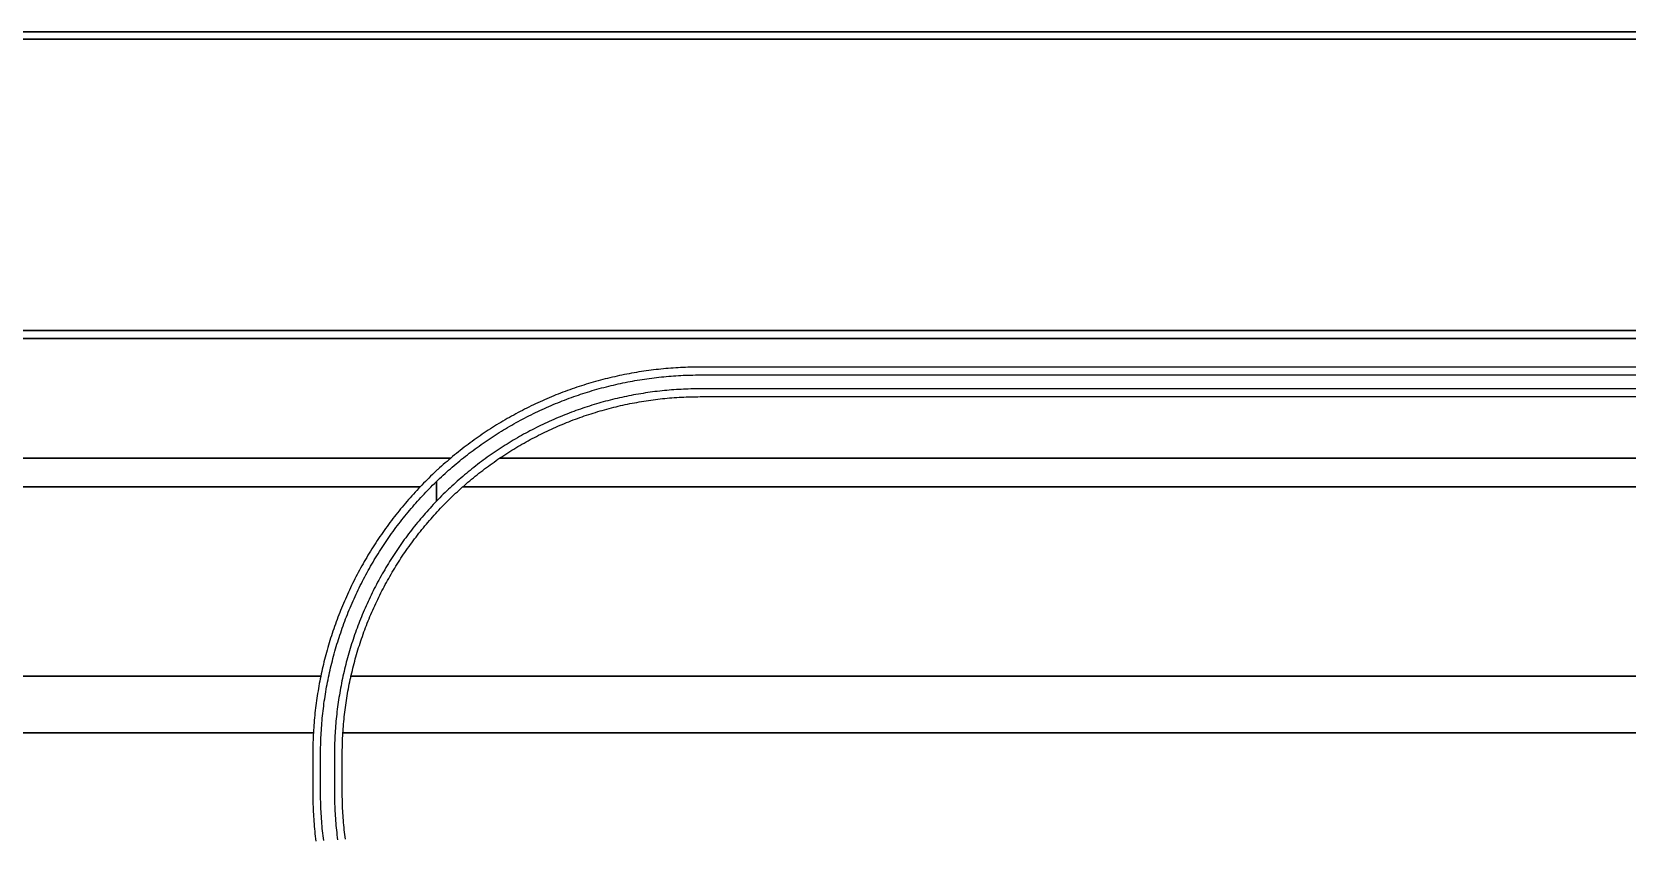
# Model space of a CAD drawing. Extents: x -3500 to 3500, y -3500 to 3500.
# Drawn here: x -1803.7 to -1396.2, y -1456.3 to -1250.1 of the extents above; entities that cross this region are included whole.
import ezdxf

# ---------------------------------------------------------------- set-up
doc = ezdxf.new("R2010")
doc.units = 0
for name, color, linetype in [('L5D0', 3, 'CONTINUOUS'), ('L5D100', 7, 'CONTINUOUS'), ('L5D11', 2, 'CONTINUOUS')]:
    doc.layers.add(name, color=color, linetype=linetype)

# ---------------------------------------------------------------- blocks, each defined once
blk = doc.blocks.new('ground_main_5')
at = {"layer": 'L5D0'}
for points in [[(-527.4825, -1250.094), (-2337.455, -1250.094)], [(-2337.455, -1250.094), (-527.4825, -1250.094)], [(-580.714, -1327.437), (-581.264, -1327.686), (-581.815, -1327.932), (-582.368, -1328.174), (-582.923, -1328.412), (-583.027, -1328.456), (-2341.3965, -1328.456)], [(-2341.3965, -1328.456), (-583.027, -1328.456)], [(-618.759, -1335.725), (-1632.9225, -1335.725), (-1633.552, -1335.727), (-1634.1815, -1335.733), (-1634.8115, -1335.743), (-1635.441, -1335.757), (-1636.07, -1335.775), (-1636.6995, -1335.797), (-1637.3285, -1335.823), (-1637.9575, -1335.853), (-1638.5865, -1335.887), (-1639.215, -1335.925), (-1639.843, -1335.967), (-1640.471, -1336.013), (-1641.099, -1336.063), (-1641.726, -1336.117), (-1642.353, -1336.175), (-1642.98, -1336.237), (-1643.606, -1336.303), (-1644.232, -1336.373), (-1644.857, -1336.447), (-1645.482, -1336.525), (-1646.1065, -1336.6065), (-1646.73, -1336.6925), (-1647.3535, -1336.7825), (-1647.976, -1336.876), (-1648.598, -1336.9735), (-1649.2195, -1337.0755), (-1649.84, -1337.181), (-1650.46, -1337.2905), (-1651.0795, -1337.404), (-1651.698, -1337.5215), (-1652.316, -1337.643), (-1652.933, -1337.768), (-1653.5495, -1337.8975), (-1654.165, -1338.0305), (-1654.7795, -1338.1675), (-1655.393, -1338.3085), (-1656.006, -1338.4535), (-1656.618, -1338.602), (-1657.2285, -1338.755), (-1657.8385, -1338.9115), (-1658.4475, -1339.0715), (-1659.0555, -1339.236), (-1659.662, -1339.404), (-1660.268, -1339.576), (-1660.8725, -1339.752), (-1661.476, -1339.9315), (-1662.0785, -1340.115), (-1662.6795, -1340.3025), (-1663.2795, -1340.4935), (-1663.878, -1340.6885), (-1664.4755, -1340.887), (-1665.072, -1341.09), (-1665.667, -1341.296), (-1666.2605, -1341.5065), (-1666.8525, -1341.72), (-1667.4435, -1341.938), (-1668.033, -1342.159), (-1668.621, -1342.3845), (-1669.2075, -1342.6135), (-1669.7925, -1342.846), (-1670.3765, -1343.082), (-1670.9585, -1343.3225), (-1671.539, -1343.566), (-1672.118, -1343.8135), (-1672.6955, -1344.0645), (-1673.2715, -1344.3195), (-1673.8455, -1344.5775), (-1674.418, -1344.84), (-1674.989, -1345.1055), (-1675.558, -1345.375), (-1676.1255, -1345.648), (-1676.691, -1345.9245), (-1677.255, -1346.2045), (-1677.8175, -1346.488), (-1678.3775, -1346.7755), (-1678.936, -1347.0665), (-1679.4925, -1347.3605), (-1680.0475, -1347.6585), (-1680.6, -1347.96), (-1681.151, -1348.265), (-1681.7, -1348.5735), (-1682.247, -1348.8855), (-1682.792, -1349.201), (-1683.335, -1349.52), (-1683.876, -1349.842), (-1684.415, -1350.168), (-1684.9515, -1350.497), (-1685.486, -1350.8295), (-1686.019, -1351.1655), (-1686.549, -1351.505), (-1687.0775, -1351.8475), (-1687.6035, -1352.1935), (-1688.1275, -1352.543), (-1688.649, -1352.896), (-1689.168, -1353.252), (-1689.6855, -1353.6115), (-1690.2, -1353.974), (-1690.7125, -1354.34), (-1691.2225, -1354.709), (-1691.7305, -1355.0815), (-1692.236, -1355.457), (-1692.739, -1355.8355), (-1693.2395, -1356.2175), (-1693.7375, -1356.603), (-1694.233, -1356.991), (-1694.7265, -1357.3825), (-1695.217, -1357.7775), (-1695.705, -1358.175), (-1696.191, -1358.576), (-1696.674, -1358.9795), (-1697.1545, -1359.3865), (-1697.6325, -1359.7965), (-1698.1075, -1360.2095), (-1698.58, -1360.6255), (-1699.05, -1361.045), (-1699.5175, -1361.467), (-1699.982, -1361.892), (-1700.1065, -1362.007), (-1700.444, -1362.3195), (-1700.903, -1362.7505), (-1701.3595, -1363.1845), (-1701.8135, -1363.621), (-1702.264, -1364.0605), (-1702.712, -1364.503), (-1703.1575, -1364.948), (-1703.6, -1365.3965), (-1704.0395, -1365.847), (-1704.476, -1366.301), (-1704.478, -1366.303), (-2343.3, -1366.303)], [(234.654, -1366.303), (-1693.6025, -1366.303), (-1693.1905, -1365.9395), (-1692.735, -1365.543), (-1692.277, -1365.15), (-1691.8165, -1364.7595), (-1691.3535, -1364.3725), (-1690.8875, -1363.9885), (-1690.4195, -1363.6075), (-1689.9485, -1363.2295), (-1689.4755, -1362.8545), (-1689, -1362.483), (-1688.5215, -1362.1145), (-1688.041, -1361.749), (-1687.5585, -1361.387), (-1687.073, -1361.028), (-1686.5855, -1360.672), (-1686.0955, -1360.3195), (-1685.603, -1359.97), (-1685.1085, -1359.624), (-1684.6115, -1359.2815), (-1684.1125, -1358.942), (-1683.611, -1358.6055), (-1683.1075, -1358.2725), (-1682.6015, -1357.943), (-1682.094, -1357.617), (-1681.5835, -1357.294), (-1681.0715, -1356.9745), (-1680.557, -1356.6585), (-1680.041, -1356.346), (-1679.5225, -1356.0365), (-1679.002, -1355.7305), (-1678.4795, -1355.4285), (-1677.955, -1355.1295), (-1677.4285, -1354.834), (-1676.9005, -1354.542), (-1676.37, -1354.2535), (-1675.838, -1353.9685), (-1675.304, -1353.687), (-1674.768, -1353.409), (-1674.2305, -1353.1345), (-1673.691, -1352.8635), (-1673.1495, -1352.5965), (-1672.6065, -1352.3325), (-1672.062, -1352.0725), (-1671.5155, -1351.816), (-1670.9675, -1351.563), (-1670.4175, -1351.314), (-1669.8665, -1351.068), (-1669.313, -1350.826), (-1668.7585, -1350.588), (-1668.2025, -1350.353), (-1667.645, -1350.122), (-1667.0855, -1349.895), (-1666.525, -1349.671), (-1665.9625, -1349.4515), (-1665.399, -1349.235), (-1664.834, -1349.0225), (-1664.2675, -1348.814), (-1663.7, -1348.609), (-1663.1305, -1348.4075), (-1662.5605, -1348.21), (-1661.9885, -1348.0165), (-1661.4155, -1347.8265), (-1660.8415, -1347.6405), (-1660.266, -1347.458), (-1659.6895, -1347.2795), (-1659.1115, -1347.1045), (-1658.5325, -1346.9335), (-1657.9525, -1346.7665), (-1657.3715, -1346.6035), (-1656.789, -1346.444), (-1656.206, -1346.288), (-1655.6215, -1346.1365), (-1655.0365, -1345.9885), (-1654.45, -1345.8445), (-1653.863, -1345.7045), (-1653.275, -1345.568), (-1652.686, -1345.436), (-1652.096, -1345.3075), (-1651.5055, -1345.1825), (-1650.914, -1345.062), (-1650.3215, -1344.945), (-1649.7285, -1344.8325), (-1649.135, -1344.7235), (-1648.5405, -1344.6185), (-1647.9455, -1344.517), (-1647.3495, -1344.42), (-1646.753, -1344.327), (-1646.156, -1344.2375), (-1645.5585, -1344.152), (-1644.9605, -1344.0705), (-1644.362, -1343.993), (-1643.7625, -1343.9195), (-1643.163, -1343.85), (-1642.563, -1343.7845), (-1641.9625, -1343.723), (-1641.3615, -1343.665), (-1640.7605, -1343.6115), (-1640.1585, -1343.5615), (-1639.557, -1343.516), (-1638.9545, -1343.474), (-1638.352, -1343.4365), (-1637.7495, -1343.4025), (-1637.1465, -1343.3725), (-1636.5435, -1343.3465), (-1635.94, -1343.325), (-1635.3365, -1343.307), (-1634.733, -1343.293), (-1634.1295, -1343.283), (-1633.526, -1343.277), (-1632.9225, -1343.275), (-618.759, -1343.275)], [(-2343.3, -1366.303), (-1704.478, -1366.303), (-1704.91, -1366.7575), (-1705.341, -1367.2165), (-1705.7685, -1367.6785), (-1706.1935, -1368.143), (-1706.6155, -1368.6105), (-1707.035, -1369.0805), (-1707.451, -1369.553), (-1707.864, -1370.028), (-1708.274, -1370.506), (-1708.681, -1370.9865), (-1709.0845, -1371.4695), (-1709.4855, -1371.9555), (-1709.883, -1372.4435), (-1710.278, -1372.934), (-1710.6695, -1373.4275), (-1711.0575, -1373.923), (-1711.443, -1374.421), (-1711.825, -1374.9215), (-1712.2035, -1375.4245), (-1712.579, -1375.93), (-1712.9515, -1376.438), (-1713.3205, -1376.948), (-1713.6865, -1377.4605), (-1714.049, -1377.975), (-1714.4085, -1378.492), (-1714.7645, -1379.0115), (-1715.1175, -1379.533), (-1715.467, -1380.057), (-1715.813, -1380.583), (-1716.1555, -1381.1115), (-1716.495, -1381.6415), (-1716.831, -1382.1745), (-1717.1635, -1382.709), (-1717.4925, -1383.2455), (-1717.8185, -1383.7845), (-1718.1405, -1384.3255), (-1718.4595, -1384.8685), (-1718.775, -1385.4135), (-1719.087, -1385.9605), (-1719.3955, -1386.5095), (-1719.7005, -1387.06), (-1720.002, -1387.613), (-1720.2995, -1388.168), (-1720.594, -1388.7245), (-1720.885, -1389.283), (-1721.1725, -1389.843), (-1721.456, -1390.4055), (-1721.736, -1390.9695), (-1722.0125, -1391.535), (-1722.2855, -1392.1025), (-1722.555, -1392.6715), (-1722.8205, -1393.2425), (-1723.0825, -1393.815), (-1723.341, -1394.389), (-1723.596, -1394.965), (-1723.847, -1395.5425), (-1724.0945, -1396.1215), (-1724.338, -1396.702), (-1724.578, -1397.284), (-1724.8145, -1397.868), (-1725.047, -1398.453), (-1725.276, -1399.0395), (-1725.501, -1399.6275), (-1725.7225, -1400.217), (-1725.9405, -1400.808), (-1726.154, -1401.4), (-1726.3645, -1401.9935), (-1726.5705, -1402.5885), (-1726.773, -1403.185), (-1726.972, -1403.7825), (-1727.167, -1404.381), (-1727.358, -1404.981), (-1727.5455, -1405.582), (-1727.729, -1406.1845), (-1727.9085, -1406.788), (-1728.0845, -1407.3925), (-1728.2565, -1407.9985), (-1728.4245, -1408.605), (-1728.589, -1409.213), (-1728.749, -1409.822), (-1728.9055, -1410.432), (-1729.0585, -1411.0425), (-1729.207, -1411.6545), (-1729.352, -1412.2675), (-1729.493, -1412.881), (-1729.63, -1413.4955), (-1729.763, -1414.111), (-1729.8925, -1414.7275), (-1730.0175, -1415.3445), (-1730.139, -1415.9625), (-1730.2565, -1416.581), (-1730.37, -1417.2005), (-1730.4795, -1417.8205), (-1730.585, -1418.441), (-1730.6865, -1419.0625), (-1730.7845, -1419.6845), (-1730.878, -1420.307), (-1730.968, -1420.9305), (-1731.054, -1421.554), (-1731.1355, -1422.1785), (-1731.2135, -1422.8035), (-1731.2875, -1423.4285), (-1731.3575, -1424.0545), (-1731.4235, -1424.6805), (-1731.4855, -1425.3075), (-1731.5435, -1425.9345), (-1731.5975, -1426.5615), (-1731.6475, -1427.1895), (-1731.6935, -1427.8175), (-1731.7355, -1428.4455), (-1731.7735, -1429.074), (-1731.7785, -1429.1695), (-2344.006, -1429.1695)], [(271.312, -1429.1695), (-1724.2155, -1429.1695), (-1724.1865, -1428.706), (-1724.1445, -1428.1035), (-1724.099, -1427.502), (-1724.049, -1426.9), (-1723.9955, -1426.299), (-1723.9375, -1425.698), (-1723.876, -1425.0975), (-1723.8105, -1424.4975), (-1723.741, -1423.898), (-1723.6675, -1423.2985), (-1723.59, -1422.7), (-1723.5085, -1422.102), (-1723.423, -1421.5045), (-1723.3335, -1420.9075), (-1723.2405, -1420.311), (-1723.1435, -1419.715), (-1723.042, -1419.12), (-1722.937, -1418.5255), (-1722.828, -1417.932), (-1722.7155, -1417.339), (-1722.5985, -1416.7465), (-1722.478, -1416.155), (-1722.353, -1415.5645), (-1722.2245, -1414.9745), (-1722.0925, -1414.3855), (-1721.956, -1413.7975), (-1721.816, -1413.2105), (-1721.672, -1412.624), (-1721.524, -1412.039), (-1721.3725, -1411.4545), (-1721.2165, -1410.8715), (-1721.057, -1410.289), (-1720.894, -1409.708), (-1720.727, -1409.128), (-1720.556, -1408.549), (-1720.381, -1407.971), (-1720.2025, -1407.3945), (-1720.02, -1406.819), (-1719.834, -1406.245), (-1719.644, -1405.672), (-1719.4505, -1405.1), (-1719.253, -1404.53), (-1719.0515, -1403.9605), (-1718.8465, -1403.393), (-1718.638, -1402.8265), (-1718.4255, -1402.2615), (-1718.209, -1401.698), (-1717.9895, -1401.1355), (-1717.7655, -1400.575), (-1717.5385, -1400.0155), (-1717.3075, -1399.458), (-1717.0725, -1398.902), (-1716.8345, -1398.3475), (-1716.5925, -1397.794), (-1716.3465, -1397.243), (-1716.0975, -1396.693), (-1715.8445, -1396.145), (-1715.588, -1395.5985), (-1715.328, -1395.0535), (-1715.064, -1394.5105), (-1714.797, -1393.9695), (-1714.526, -1393.43), (-1714.2515, -1392.8925), (-1713.9735, -1392.3565), (-1713.692, -1391.8225), (-1713.407, -1391.2905), (-1713.1185, -1390.76), (-1712.8265, -1390.2315), (-1712.531, -1389.7055), (-1712.232, -1389.181), (-1711.93, -1388.6585), (-1711.624, -1388.138), (-1711.3145, -1387.6195), (-1711.002, -1387.1035), (-1710.686, -1386.589), (-1710.3665, -1386.077), (-1710.0435, -1385.5665), (-1709.7175, -1385.059), (-1709.388, -1384.553), (-1709.055, -1384.0495), (-1708.7185, -1383.548), (-1708.379, -1383.049), (-1708.0365, -1382.552), (-1707.6905, -1382.0575), (-1707.341, -1381.565), (-1706.9885, -1381.075), (-1706.6325, -1380.5875), (-1706.2735, -1380.102), (-1705.9115, -1379.6195), (-1705.546, -1379.1385), (-1705.1775, -1378.6605), (-1704.806, -1378.185), (-1704.431, -1377.712), (-1704.053, -1377.241), (-1703.672, -1376.773), (-1703.288, -1376.307), (-1702.901, -1375.844), (-1702.5105, -1375.3835), (-1702.1175, -1374.9255), (-1701.721, -1374.47), (-1701.322, -1374.0175), (-1700.9195, -1373.5675), (-1700.5145, -1373.12), (-1700.1065, -1372.675), (-1699.695, -1372.233), (-1699.281, -1371.7935), (-1698.8645, -1371.357), (-1698.4445, -1370.923), (-1698.022, -1370.492), (-1697.5965, -1370.064), (-1697.1685, -1369.6385), (-1696.7375, -1369.216), (-1696.3035, -1368.796), (-1695.867, -1368.3795), (-1695.4275, -1367.9655), (-1694.9855, -1367.554), (-1694.5405, -1367.146), (-1694.093, -1366.741), (-1693.643, -1366.3385), (-1693.6025, -1366.303), (234.654, -1366.303)], [(-2344.006, -1429.1695), (-1731.7785, -1429.1695), (-1731.8075, -1429.703), (-1731.8375, -1430.332), (-1731.8635, -1430.961), (-1731.8855, -1431.5905), (-1731.9035, -1432.2195), (-1731.9175, -1432.849), (-1731.9275, -1433.479), (-1731.9335, -1434.1085), (-1731.9355, -1434.738), (-1731.9355, -1444.262), (-1731.9335, -1444.8915), (-1731.9275, -1445.521), (-1731.9175, -1446.151), (-1731.9035, -1446.7805), (-1731.8855, -1447.4095), (-1731.8635, -1448.039), (-1731.8375, -1448.668), (-1731.8075, -1449.297), (-1731.7735, -1449.926), (-1731.7355, -1450.5545), (-1731.6935, -1451.1825), (-1731.6475, -1451.8105), (-1731.5975, -1452.4385), (-1731.5435, -1453.0655), (-1731.4855, -1453.6925), (-1731.4235, -1454.3195), (-1731.3575, -1454.9455), (-1731.2875, -1455.5715), (-1731.2135, -1456.1965), (-1731.1355, -1456.8215)], [(-1723.59, -1456.3), (-1723.6675, -1455.7015), (-1723.741, -1455.102), (-1723.8105, -1454.5025), (-1723.876, -1453.9025), (-1723.9375, -1453.302), (-1723.9955, -1452.701), (-1724.049, -1452.1), (-1724.099, -1451.498), (-1724.1445, -1450.8965), (-1724.1865, -1450.294), (-1724.224, -1449.6915), (-1724.258, -1449.089), (-1724.288, -1448.486), (-1724.314, -1447.883), (-1724.3355, -1447.2795), (-1724.3535, -1446.676), (-1724.3675, -1446.073), (-1724.3775, -1445.469), (-1724.3835, -1444.8655), (-1724.3855, -1444.262), (-1724.3855, -1434.738), (-1724.3835, -1434.1345), (-1724.3775, -1433.531), (-1724.3675, -1432.927), (-1724.3535, -1432.324), (-1724.3355, -1431.7205), (-1724.314, -1431.117), (-1724.288, -1430.514), (-1724.258, -1429.911), (-1724.224, -1429.3085), (-1724.2155, -1429.1695), (271.312, -1429.1695)]]:
    blk.add_lwpolyline(points, dxfattribs=at)
blk = doc.blocks.new('TOP_main_5_Cheese_100')
at = {"layer": 'L5D100'}
for points in [[(-527.622, -1251.975), (-2337.5495, -1251.975)], [(-2337.5495, -1251.975), (-527.622, -1251.975)], [(-578.504, -1326.39), (-2341.2925, -1326.39)], [(-2341.2925, -1326.39), (-578.504, -1326.39)], [(-618.759, -1335.725), (-1632.9225, -1335.725), (-1633.552, -1335.727), (-1634.1815, -1335.733), (-1634.8115, -1335.743), (-1635.441, -1335.757), (-1636.07, -1335.775), (-1636.6995, -1335.797), (-1637.3285, -1335.823), (-1637.9575, -1335.853), (-1638.5865, -1335.887), (-1639.215, -1335.925), (-1639.843, -1335.967), (-1640.471, -1336.013), (-1641.099, -1336.063), (-1641.726, -1336.117), (-1642.353, -1336.175), (-1642.98, -1336.237), (-1643.606, -1336.303), (-1644.232, -1336.373), (-1644.857, -1336.447), (-1645.482, -1336.525), (-1646.1065, -1336.6065), (-1646.73, -1336.6925), (-1647.3535, -1336.7825), (-1647.976, -1336.876), (-1648.598, -1336.9735), (-1649.2195, -1337.0755), (-1649.84, -1337.181), (-1650.46, -1337.2905), (-1651.0795, -1337.404), (-1651.698, -1337.5215), (-1652.316, -1337.643), (-1652.933, -1337.768), (-1653.5495, -1337.8975), (-1654.165, -1338.0305), (-1654.7795, -1338.1675), (-1655.393, -1338.3085), (-1656.006, -1338.4535), (-1656.618, -1338.602), (-1657.2285, -1338.755), (-1657.8385, -1338.9115), (-1658.4475, -1339.0715), (-1659.0555, -1339.236), (-1659.662, -1339.404), (-1660.268, -1339.576), (-1660.8725, -1339.752), (-1661.476, -1339.9315), (-1662.0785, -1340.115), (-1662.6795, -1340.3025), (-1663.2795, -1340.4935), (-1663.878, -1340.6885), (-1664.4755, -1340.887), (-1665.072, -1341.09), (-1665.667, -1341.296), (-1666.2605, -1341.5065), (-1666.8525, -1341.72), (-1667.4435, -1341.938), (-1668.033, -1342.159), (-1668.621, -1342.3845), (-1669.2075, -1342.6135), (-1669.7925, -1342.846), (-1670.3765, -1343.082), (-1670.9585, -1343.3225), (-1671.539, -1343.566), (-1672.118, -1343.8135), (-1672.6955, -1344.0645), (-1673.2715, -1344.3195), (-1673.8455, -1344.5775), (-1674.418, -1344.84), (-1674.989, -1345.1055), (-1675.558, -1345.375), (-1676.1255, -1345.648), (-1676.691, -1345.9245), (-1677.255, -1346.2045), (-1677.8175, -1346.488), (-1678.3775, -1346.7755), (-1678.936, -1347.0665), (-1679.4925, -1347.3605), (-1680.0475, -1347.6585), (-1680.6, -1347.96), (-1681.151, -1348.265), (-1681.7, -1348.5735), (-1682.247, -1348.8855), (-1682.792, -1349.201), (-1683.335, -1349.52), (-1683.876, -1349.842), (-1684.415, -1350.168), (-1684.9515, -1350.497), (-1685.486, -1350.8295), (-1686.019, -1351.1655), (-1686.549, -1351.505), (-1687.0775, -1351.8475), (-1687.6035, -1352.1935), (-1688.1275, -1352.543), (-1688.649, -1352.896), (-1689.168, -1353.252), (-1689.6855, -1353.6115), (-1690.2, -1353.974), (-1690.7125, -1354.34), (-1691.2225, -1354.709), (-1691.7305, -1355.0815), (-1692.236, -1355.457), (-1692.739, -1355.8355), (-1693.2395, -1356.2175), (-1693.7375, -1356.603), (-1694.233, -1356.991), (-1694.7265, -1357.3825), (-1695.217, -1357.7775), (-1695.705, -1358.175), (-1696.191, -1358.576), (-1696.674, -1358.9795), (-1937.5, -1358.9795)], [(-262.5, -1358.9795), (-1684.168, -1358.9795), (-1684.1125, -1358.942), (-1683.611, -1358.6055), (-1683.1075, -1358.2725), (-1682.6015, -1357.943), (-1682.094, -1357.617), (-1681.5835, -1357.294), (-1681.0715, -1356.9745), (-1680.557, -1356.6585), (-1680.041, -1356.346), (-1679.5225, -1356.0365), (-1679.002, -1355.7305), (-1678.4795, -1355.4285), (-1677.955, -1355.1295), (-1677.4285, -1354.834), (-1676.9005, -1354.542), (-1676.37, -1354.2535), (-1675.838, -1353.9685), (-1675.304, -1353.687), (-1674.768, -1353.409), (-1674.2305, -1353.1345), (-1673.691, -1352.8635), (-1673.1495, -1352.5965), (-1672.6065, -1352.3325), (-1672.062, -1352.0725), (-1671.5155, -1351.816), (-1670.9675, -1351.563), (-1670.4175, -1351.314), (-1669.8665, -1351.068), (-1669.313, -1350.826), (-1668.7585, -1350.588), (-1668.2025, -1350.353), (-1667.645, -1350.122), (-1667.0855, -1349.895), (-1666.525, -1349.671), (-1665.9625, -1349.4515), (-1665.399, -1349.235), (-1664.834, -1349.0225), (-1664.2675, -1348.814), (-1663.7, -1348.609), (-1663.1305, -1348.4075), (-1662.5605, -1348.21), (-1661.9885, -1348.0165), (-1661.4155, -1347.8265), (-1660.8415, -1347.6405), (-1660.266, -1347.458), (-1659.6895, -1347.2795), (-1659.1115, -1347.1045), (-1658.5325, -1346.9335), (-1657.9525, -1346.7665), (-1657.3715, -1346.6035), (-1656.789, -1346.444), (-1656.206, -1346.288), (-1655.6215, -1346.1365), (-1655.0365, -1345.9885), (-1654.45, -1345.8445), (-1653.863, -1345.7045), (-1653.275, -1345.568), (-1652.686, -1345.436), (-1652.096, -1345.3075), (-1651.5055, -1345.1825), (-1650.914, -1345.062), (-1650.3215, -1344.945), (-1649.7285, -1344.8325), (-1649.135, -1344.7235), (-1648.5405, -1344.6185), (-1647.9455, -1344.517), (-1647.3495, -1344.42), (-1646.753, -1344.327), (-1646.156, -1344.2375), (-1645.5585, -1344.152), (-1644.9605, -1344.0705), (-1644.362, -1343.993), (-1643.7625, -1343.9195), (-1643.163, -1343.85), (-1642.563, -1343.7845), (-1641.9625, -1343.723), (-1641.3615, -1343.665), (-1640.7605, -1343.6115), (-1640.1585, -1343.5615), (-1639.557, -1343.516), (-1638.9545, -1343.474), (-1638.352, -1343.4365), (-1637.7495, -1343.4025), (-1637.1465, -1343.3725), (-1636.5435, -1343.3465), (-1635.94, -1343.325), (-1635.3365, -1343.307), (-1634.733, -1343.293), (-1634.1295, -1343.283), (-1633.526, -1343.277), (-1632.9225, -1343.275), (-618.759, -1343.275)], [(-1937.5, -1358.9795), (-1696.674, -1358.9795), (-1697.1545, -1359.3865), (-1697.6325, -1359.7965), (-1698.1075, -1360.2095), (-1698.58, -1360.6255), (-1699.05, -1361.045), (-1699.5175, -1361.467), (-1699.982, -1361.892), (-1700.1065, -1362.007), (-1700.444, -1362.3195), (-1700.903, -1362.7505), (-1701.3595, -1363.1845), (-1701.8135, -1363.621), (-1702.264, -1364.0605), (-1702.712, -1364.503), (-1703.1575, -1364.948), (-1703.6, -1365.3965), (-1704.0395, -1365.847), (-1704.476, -1366.301), (-1704.478, -1366.303), (-1704.91, -1366.7575), (-1705.341, -1367.2165), (-1705.7685, -1367.6785), (-1706.1935, -1368.143), (-1706.6155, -1368.6105), (-1707.035, -1369.0805), (-1707.451, -1369.553), (-1707.864, -1370.028), (-1708.274, -1370.506), (-1708.681, -1370.9865), (-1709.0845, -1371.4695), (-1709.4855, -1371.9555), (-1709.883, -1372.4435), (-1710.278, -1372.934), (-1710.6695, -1373.4275), (-1711.0575, -1373.923), (-1711.443, -1374.421), (-1711.825, -1374.9215), (-1712.2035, -1375.4245), (-1712.579, -1375.93), (-1712.9515, -1376.438), (-1713.3205, -1376.948), (-1713.6865, -1377.4605), (-1714.049, -1377.975), (-1714.4085, -1378.492), (-1714.7645, -1379.0115), (-1715.1175, -1379.533), (-1715.467, -1380.057), (-1715.813, -1380.583), (-1716.1555, -1381.1115), (-1716.495, -1381.6415), (-1716.831, -1382.1745), (-1717.1635, -1382.709), (-1717.4925, -1383.2455), (-1717.8185, -1383.7845), (-1718.1405, -1384.3255), (-1718.4595, -1384.8685), (-1718.775, -1385.4135), (-1719.087, -1385.9605), (-1719.3955, -1386.5095), (-1719.7005, -1387.06), (-1720.002, -1387.613), (-1720.2995, -1388.168), (-1720.594, -1388.7245), (-1720.885, -1389.283), (-1721.1725, -1389.843), (-1721.456, -1390.4055), (-1721.736, -1390.9695), (-1722.0125, -1391.535), (-1722.2855, -1392.1025), (-1722.555, -1392.6715), (-1722.8205, -1393.2425), (-1723.0825, -1393.815), (-1723.341, -1394.389), (-1723.596, -1394.965), (-1723.847, -1395.5425), (-1724.0945, -1396.1215), (-1724.338, -1396.702), (-1724.578, -1397.284), (-1724.8145, -1397.868), (-1725.047, -1398.453), (-1725.276, -1399.0395), (-1725.501, -1399.6275), (-1725.7225, -1400.217), (-1725.9405, -1400.808), (-1726.154, -1401.4), (-1726.3645, -1401.9935), (-1726.5705, -1402.5885), (-1726.773, -1403.185), (-1726.972, -1403.7825), (-1727.167, -1404.381), (-1727.358, -1404.981), (-1727.5455, -1405.582), (-1727.729, -1406.1845), (-1727.9085, -1406.788), (-1728.0845, -1407.3925), (-1728.2565, -1407.9985), (-1728.4245, -1408.605), (-1728.589, -1409.213), (-1728.749, -1409.822), (-1728.9055, -1410.432), (-1729.0585, -1411.0425), (-1729.207, -1411.6545), (-1729.352, -1412.2675), (-1729.493, -1412.881), (-1729.63, -1413.4955), (-1729.763, -1414.111), (-1729.8865, -1414.7), (-2344.7335, -1414.7)], [(259.6665, -1414.7), (-1722.163, -1414.7), (-1722.0925, -1414.3855), (-1721.956, -1413.7975), (-1721.816, -1413.2105), (-1721.672, -1412.624), (-1721.524, -1412.039), (-1721.3725, -1411.4545), (-1721.2165, -1410.8715), (-1721.057, -1410.289), (-1720.894, -1409.708), (-1720.727, -1409.128), (-1720.556, -1408.549), (-1720.381, -1407.971), (-1720.2025, -1407.3945), (-1720.02, -1406.819), (-1719.834, -1406.245), (-1719.644, -1405.672), (-1719.4505, -1405.1), (-1719.253, -1404.53), (-1719.0515, -1403.9605), (-1718.8465, -1403.393), (-1718.638, -1402.8265), (-1718.4255, -1402.2615), (-1718.209, -1401.698), (-1717.9895, -1401.1355), (-1717.7655, -1400.575), (-1717.5385, -1400.0155), (-1717.3075, -1399.458), (-1717.0725, -1398.902), (-1716.8345, -1398.3475), (-1716.5925, -1397.794), (-1716.3465, -1397.243), (-1716.0975, -1396.693), (-1715.8445, -1396.145), (-1715.588, -1395.5985), (-1715.328, -1395.0535), (-1715.064, -1394.5105), (-1714.797, -1393.9695), (-1714.526, -1393.43), (-1714.2515, -1392.8925), (-1713.9735, -1392.3565), (-1713.692, -1391.8225), (-1713.407, -1391.2905), (-1713.1185, -1390.76), (-1712.8265, -1390.2315), (-1712.531, -1389.7055), (-1712.232, -1389.181), (-1711.93, -1388.6585), (-1711.624, -1388.138), (-1711.3145, -1387.6195), (-1711.002, -1387.1035), (-1710.686, -1386.589), (-1710.3665, -1386.077), (-1710.0435, -1385.5665), (-1709.7175, -1385.059), (-1709.388, -1384.553), (-1709.055, -1384.0495), (-1708.7185, -1383.548), (-1708.379, -1383.049), (-1708.0365, -1382.552), (-1707.6905, -1382.0575), (-1707.341, -1381.565), (-1706.9885, -1381.075), (-1706.6325, -1380.5875), (-1706.2735, -1380.102), (-1705.9115, -1379.6195), (-1705.546, -1379.1385), (-1705.1775, -1378.6605), (-1704.806, -1378.185), (-1704.431, -1377.712), (-1704.053, -1377.241), (-1703.672, -1376.773), (-1703.288, -1376.307), (-1702.901, -1375.844), (-1702.5105, -1375.3835), (-1702.1175, -1374.9255), (-1701.721, -1374.47), (-1701.322, -1374.0175), (-1700.9195, -1373.5675), (-1700.5145, -1373.12), (-1700.1065, -1372.675), (-1699.695, -1372.233), (-1699.281, -1371.7935), (-1698.8645, -1371.357), (-1698.4445, -1370.923), (-1698.022, -1370.492), (-1697.5965, -1370.064), (-1697.1685, -1369.6385), (-1696.7375, -1369.216), (-1696.3035, -1368.796), (-1695.867, -1368.3795), (-1695.4275, -1367.9655), (-1694.9855, -1367.554), (-1694.5405, -1367.146), (-1694.093, -1366.741), (-1693.643, -1366.3385), (-1693.6025, -1366.303), (-1693.1905, -1365.9395), (-1692.735, -1365.543), (-1692.277, -1365.15), (-1691.8165, -1364.7595), (-1691.3535, -1364.3725), (-1690.8875, -1363.9885), (-1690.4195, -1363.6075), (-1689.9485, -1363.2295), (-1689.4755, -1362.8545), (-1689.022, -1362.5), (-1689, -1362.483), (-1688.5215, -1362.1145), (-1688.041, -1361.749), (-1687.5585, -1361.387), (-1687.073, -1361.028), (-1686.5855, -1360.672), (-1686.0955, -1360.3195), (-1685.603, -1359.97), (-1685.1085, -1359.624), (-1684.6115, -1359.2815), (-1684.168, -1358.9795), (-262.5, -1358.9795)], [(-2344.7335, -1414.7), (-1729.8865, -1414.7), (-1729.8925, -1414.7275), (-1730.0175, -1415.3445), (-1730.139, -1415.9625), (-1730.2565, -1416.581), (-1730.37, -1417.2005), (-1730.4795, -1417.8205), (-1730.585, -1418.441), (-1730.6865, -1419.0625), (-1730.7845, -1419.6845), (-1730.878, -1420.307), (-1730.968, -1420.9305), (-1731.054, -1421.554), (-1731.1355, -1422.1785), (-1731.2135, -1422.8035), (-1731.2875, -1423.4285), (-1731.3575, -1424.0545), (-1731.4235, -1424.6805), (-1731.4855, -1425.3075), (-1731.5435, -1425.9345), (-1731.5975, -1426.5615), (-1731.6475, -1427.1895), (-1731.6935, -1427.8175), (-1731.7355, -1428.4455), (-1731.7735, -1429.074), (-1731.7785, -1429.1695), (-1731.8075, -1429.703), (-1731.8375, -1430.332), (-1731.8635, -1430.961), (-1731.8855, -1431.5905), (-1731.9035, -1432.2195), (-1731.9175, -1432.849), (-1731.9275, -1433.479), (-1731.9335, -1434.1085), (-1731.9355, -1434.738), (-1731.9355, -1444.262), (-1731.9335, -1444.8915), (-1731.9275, -1445.521), (-1731.9175, -1446.151), (-1731.9035, -1446.7805), (-1731.8855, -1447.4095), (-1731.8635, -1448.039), (-1731.8375, -1448.668), (-1731.8075, -1449.297), (-1731.7735, -1449.926), (-1731.7355, -1450.5545), (-1731.6935, -1451.1825), (-1731.6475, -1451.8105), (-1731.5975, -1452.4385), (-1731.5435, -1453.0655), (-1731.4855, -1453.6925), (-1731.4235, -1454.3195), (-1731.3575, -1454.9455), (-1731.2875, -1455.5715), (-1731.2135, -1456.1965), (-1731.1355, -1456.8215)], [(-1723.59, -1456.3), (-1723.6675, -1455.7015), (-1723.741, -1455.102), (-1723.8105, -1454.5025), (-1723.876, -1453.9025), (-1723.9375, -1453.302), (-1723.9955, -1452.701), (-1724.049, -1452.1), (-1724.099, -1451.498), (-1724.1445, -1450.8965), (-1724.1865, -1450.294), (-1724.224, -1449.6915), (-1724.258, -1449.089), (-1724.288, -1448.486), (-1724.314, -1447.883), (-1724.3355, -1447.2795), (-1724.3535, -1446.676), (-1724.3675, -1446.073), (-1724.3775, -1445.469), (-1724.3835, -1444.8655), (-1724.3855, -1444.262), (-1724.3855, -1434.738), (-1724.3835, -1434.1345), (-1724.3775, -1433.531), (-1724.3675, -1432.927), (-1724.3535, -1432.324), (-1724.3355, -1431.7205), (-1724.314, -1431.117), (-1724.288, -1430.514), (-1724.258, -1429.911), (-1724.224, -1429.3085), (-1724.2155, -1429.1695), (-1724.1865, -1428.706), (-1724.1445, -1428.1035), (-1724.099, -1427.502), (-1724.049, -1426.9), (-1723.9955, -1426.299), (-1723.9375, -1425.698), (-1723.876, -1425.0975), (-1723.8105, -1424.4975), (-1723.741, -1423.898), (-1723.6675, -1423.2985), (-1723.59, -1422.7), (-1723.5085, -1422.102), (-1723.423, -1421.5045), (-1723.3335, -1420.9075), (-1723.2405, -1420.311), (-1723.1435, -1419.715), (-1723.042, -1419.12), (-1722.937, -1418.5255), (-1722.828, -1417.932), (-1722.7155, -1417.339), (-1722.5985, -1416.7465), (-1722.478, -1416.155), (-1722.353, -1415.5645), (-1722.2245, -1414.9745), (-1722.163, -1414.7), (259.6665, -1414.7)]]:
    blk.add_lwpolyline(points, dxfattribs=at)
blk = doc.blocks.new('TOP_main_5')
at = {"layer": 'L5D11'}
for points in [[(-717.1135, -1341.275), (-1632.9225, -1341.275), (-1633.534, -1341.277), (-1634.146, -1341.283), (-1634.7575, -1341.293), (-1635.369, -1341.307), (-1635.9805, -1341.325), (-1636.5915, -1341.347), (-1637.203, -1341.373), (-1637.814, -1341.403), (-1638.4245, -1341.437), (-1639.035, -1341.475), (-1639.6455, -1341.517), (-1640.2555, -1341.563), (-1640.865, -1341.613), (-1641.4745, -1341.667), (-1642.0835, -1341.725), (-1642.692, -1341.787), (-1643.3, -1341.853), (-1643.908, -1341.923), (-1644.515, -1341.9965), (-1645.122, -1342.0745), (-1645.728, -1342.1565), (-1646.3335, -1342.242), (-1646.9385, -1342.332), (-1647.543, -1342.4255), (-1648.147, -1342.5235), (-1648.7505, -1342.625), (-1649.353, -1342.7305), (-1649.9545, -1342.84), (-1650.556, -1342.9535), (-1651.156, -1343.071), (-1651.7555, -1343.192), (-1652.3545, -1343.3175), (-1652.9525, -1343.4465), (-1653.5495, -1343.5795), (-1654.1455, -1343.7165), (-1654.741, -1343.8575), (-1655.3355, -1344.002), (-1655.9285, -1344.151), (-1656.521, -1344.3035), (-1657.1125, -1344.4595), (-1657.703, -1344.62), (-1658.292, -1344.784), (-1658.8805, -1344.952), (-1659.4675, -1345.124), (-1660.0535, -1345.2995), (-1660.638, -1345.479), (-1661.2215, -1345.6625), (-1661.804, -1345.8495), (-1662.385, -1346.0405), (-1662.965, -1346.235), (-1663.5435, -1346.4335), (-1664.121, -1346.636), (-1664.697, -1346.842), (-1665.2715, -1347.052), (-1665.845, -1347.2655), (-1666.4165, -1347.483), (-1666.987, -1347.704), (-1667.556, -1347.9285), (-1668.1235, -1348.157), (-1668.689, -1348.3895), (-1669.2535, -1348.6255), (-1669.8165, -1348.865), (-1670.3775, -1349.1085), (-1670.9375, -1349.3555), (-1671.4955, -1349.606), (-1672.0515, -1349.86), (-1672.6065, -1350.118), (-1673.1595, -1350.3795), (-1673.7105, -1350.645), (-1674.26, -1350.9135), (-1674.808, -1351.186), (-1675.3535, -1351.462), (-1675.898, -1351.7415), (-1676.44, -1352.0245), (-1676.9805, -1352.311), (-1677.519, -1352.601), (-1678.056, -1352.895), (-1678.5905, -1353.192), (-1679.123, -1353.4925), (-1679.654, -1353.7965), (-1680.1825, -1354.1045), (-1680.7095, -1354.4155), (-1681.234, -1354.73), (-1681.7565, -1355.0475), (-1682.277, -1355.369), (-1682.7955, -1355.694), (-1683.312, -1356.022), (-1683.826, -1356.3535), (-1684.338, -1356.688), (-1684.8475, -1357.0265), (-1685.355, -1357.368), (-1685.8605, -1357.7125), (-1686.3635, -1358.061), (-1686.864, -1358.412), (-1687.3625, -1358.767), (-1687.8585, -1359.125), (-1688.3525, -1359.486), (-1688.8435, -1359.8505), (-1689.3325, -1360.218), (-1689.819, -1360.589), (-1690.303, -1360.963), (-1690.785, -1361.34), (-1691.264, -1361.72), (-1691.7405, -1362.1035), (-1692.215, -1362.49), (-1692.6865, -1362.88), (-1693.1555, -1363.2725), (-1693.622, -1363.668), (-1694.0855, -1364.067), (-1694.547, -1364.469), (-1695.0055, -1364.8735), (-1695.4615, -1365.2815), (-1695.9145, -1365.6925), (-1696.365, -1366.106), (-1696.813, -1366.5225), (-1697.258, -1366.9425), (-1697.7005, -1367.365), (-1698.14, -1367.7905), (-1698.577, -1368.2185), (-1699.011, -1368.6495), (-1699.442, -1369.0835), (-1699.87, -1369.5205), (-1700.2955, -1369.96), (-1700.2955, -1364.936), (-1699.9645, -1364.6175), (-1699.5135, -1364.189), (-1699.06, -1363.7635), (-1698.6035, -1363.341), (-1698.1445, -1362.9215), (-1697.6825, -1362.5045), (-1697.218, -1362.091), (-1696.751, -1361.6805), (-1696.2815, -1361.2725), (-1695.809, -1360.868), (-1695.334, -1360.466), (-1694.8565, -1360.0675), (-1694.3765, -1359.672), (-1693.894, -1359.2795), (-1693.409, -1358.89), (-1692.9215, -1358.504), (-1692.4315, -1358.121), (-1691.939, -1357.741), (-1691.444, -1357.364), (-1690.947, -1356.9905), (-1690.4475, -1356.62), (-1689.9455, -1356.253), (-1689.441, -1355.889), (-1688.934, -1355.528), (-1688.425, -1355.1705), (-1687.914, -1354.8165), (-1687.4005, -1354.4655), (-1686.8845, -1354.118), (-1686.3665, -1353.7735), (-1685.8465, -1353.4325), (-1685.324, -1353.095), (-1684.7995, -1352.7605), (-1684.273, -1352.4295), (-1683.744, -1352.102), (-1683.2135, -1351.778), (-1682.6805, -1351.4575), (-1682.1455, -1351.14), (-1681.6085, -1350.826), (-1681.0695, -1350.5155), (-1680.5285, -1350.209), (-1679.9855, -1349.9055), (-1679.4405, -1349.6055), (-1678.894, -1349.309), (-1678.345, -1349.016), (-1677.7945, -1348.7265), (-1677.2425, -1348.4405), (-1676.688, -1348.158), (-1676.132, -1347.879), (-1675.5745, -1347.604), (-1675.015, -1347.3325), (-1674.4535, -1347.064), (-1673.8905, -1346.8), (-1673.326, -1346.539), (-1672.7595, -1346.2815), (-1672.1915, -1346.028), (-1671.622, -1345.778), (-1671.051, -1345.532), (-1670.478, -1345.289), (-1669.904, -1345.0505), (-1669.328, -1344.815), (-1668.751, -1344.5835), (-1668.172, -1344.3555), (-1667.592, -1344.1315), (-1667.0105, -1343.911), (-1666.4275, -1343.6945), (-1665.843, -1343.4815), (-1665.257, -1343.272), (-1664.67, -1343.067), (-1664.0815, -1342.865), (-1663.492, -1342.6675), (-1662.901, -1342.473), (-1662.309, -1342.283), (-1661.7155, -1342.0965), (-1661.121, -1341.9135), (-1660.5255, -1341.735), (-1659.9285, -1341.5595), (-1659.3305, -1341.3885), (-1658.7315, -1341.221), (-1658.1315, -1341.0575), (-1657.53, -1340.898), (-1656.928, -1340.742), (-1656.325, -1340.59), (-1655.721, -1340.442), (-1655.116, -1340.2975), (-1654.51, -1340.1575), (-1653.903, -1340.021), (-1653.2955, -1339.8885), (-1652.687, -1339.7595), (-1652.0775, -1339.635), (-1651.4675, -1339.514), (-1650.8565, -1339.397), (-1650.2445, -1339.284), (-1649.6325, -1339.175), (-1649.0195, -1339.07), (-1648.4055, -1338.9685), (-1647.7915, -1338.871), (-1647.1765, -1338.778), (-1646.561, -1338.6885), (-1645.945, -1338.603), (-1645.328, -1338.5215), (-1644.711, -1338.444), (-1644.0935, -1338.3705), (-1643.4755, -1338.3005), (-1642.857, -1338.235), (-1642.238, -1338.1735), (-1641.6185, -1338.1155), (-1640.999, -1338.062), (-1640.379, -1338.012), (-1639.7585, -1337.966), (-1639.138, -1337.9245), (-1638.517, -1337.8865), (-1637.896, -1337.8525), (-1637.275, -1337.8225), (-1636.6535, -1337.797), (-1636.032, -1337.775), (-1635.41, -1337.757), (-1634.788, -1337.743), (-1634.1665, -1337.733), (-1633.5445, -1337.727), (-1632.9225, -1337.725), (-717.1135, -1337.725)], [(-1729.139, -1456.6675), (-1729.2165, -1456.0505), (-1729.29, -1455.433), (-1729.36, -1454.815), (-1729.4255, -1454.1965), (-1729.487, -1453.5775), (-1729.545, -1452.958), (-1729.5985, -1452.3385), (-1729.6485, -1451.7185), (-1729.6945, -1451.098), (-1729.736, -1450.4775), (-1729.774, -1449.8565), (-1729.808, -1449.2355), (-1729.838, -1448.6145), (-1729.8635, -1447.993), (-1729.8855, -1447.3715), (-1729.9035, -1446.7495), (-1729.9175, -1446.128), (-1729.9275, -1445.506), (-1729.9335, -1444.884), (-1729.9355, -1444.262), (-1729.9355, -1434.738), (-1729.9335, -1434.116), (-1729.9275, -1433.494), (-1729.9175, -1432.872), (-1729.9035, -1432.2505), (-1729.8855, -1431.6285), (-1729.8635, -1431.007), (-1729.838, -1430.3855), (-1729.808, -1429.7645), (-1729.774, -1429.1435), (-1729.736, -1428.5225), (-1729.6945, -1427.902), (-1729.6485, -1427.2815), (-1729.5985, -1426.6615), (-1729.545, -1426.042), (-1729.487, -1425.4225), (-1729.4255, -1424.8035), (-1729.36, -1424.185), (-1729.29, -1423.567), (-1729.2165, -1422.9495), (-1729.139, -1422.3325), (-1729.0575, -1421.7155), (-1728.972, -1421.0995), (-1728.8825, -1420.484), (-1728.7895, -1419.869), (-1728.692, -1419.255), (-1728.5905, -1418.641), (-1728.4855, -1418.028), (-1728.3765, -1417.4155), (-1728.2635, -1416.804), (-1728.1465, -1416.193), (-1728.0255, -1415.583), (-1727.901, -1414.9735), (-1727.772, -1414.365), (-1727.6395, -1413.7575), (-1727.503, -1413.1505), (-1727.363, -1412.5445), (-1727.2185, -1411.9395), (-1727.0705, -1411.3355), (-1726.9185, -1410.7325), (-1726.7625, -1410.1305), (-1726.603, -1409.529), (-1726.4395, -1408.929), (-1726.272, -1408.33), (-1726.101, -1407.732), (-1725.9255, -1407.135), (-1725.747, -1406.5395), (-1725.564, -1405.945), (-1725.3775, -1405.3515), (-1725.1875, -1404.7595), (-1724.993, -1404.1685), (-1724.7955, -1403.579), (-1724.5935, -1402.9905), (-1724.388, -1402.4035), (-1724.179, -1401.8175), (-1723.966, -1401.233), (-1723.7495, -1400.65), (-1723.529, -1400.0685), (-1723.305, -1399.4885), (-1723.077, -1398.9095), (-1722.8455, -1398.3325), (-1722.61, -1397.7565), (-1722.371, -1397.182), (-1722.1285, -1396.6095), (-1721.8825, -1396.0385), (-1721.6325, -1395.469), (-1721.379, -1394.901), (-1721.1215, -1394.3345), (-1720.8605, -1393.77), (-1720.596, -1393.207), (-1720.328, -1392.6455), (-1720.0565, -1392.086), (-1719.7815, -1391.5285), (-1719.5025, -1390.9725), (-1719.22, -1390.418), (-1718.934, -1389.866), (-1718.6445, -1389.3155), (-1718.3515, -1388.7665), (-1718.055, -1388.22), (-1717.755, -1387.675), (-1717.4515, -1387.132), (-1717.145, -1386.591), (-1716.8345, -1386.052), (-1716.5205, -1385.515), (-1716.203, -1384.98), (-1715.8825, -1384.447), (-1715.5585, -1383.9165), (-1715.231, -1383.3875), (-1714.9, -1382.861), (-1714.5655, -1382.3365), (-1714.228, -1381.814), (-1713.887, -1381.294), (-1713.5425, -1380.776), (-1713.195, -1380.26), (-1712.844, -1379.7465), (-1712.49, -1379.2355), (-1712.1325, -1378.7265), (-1711.7715, -1378.2195), (-1711.4075, -1377.715), (-1711.0405, -1377.213), (-1710.67, -1376.7135), (-1710.2965, -1376.2165), (-1709.9195, -1375.7215), (-1709.5395, -1375.229), (-1709.1565, -1374.739), (-1708.7705, -1374.2515), (-1708.381, -1373.7665), (-1707.9885, -1373.284), (-1707.593, -1372.804), (-1707.1945, -1372.3265), (-1706.7925, -1371.8515), (-1706.388, -1371.379), (-1705.98, -1370.9095), (-1705.5695, -1370.4425), (-1705.1555, -1369.978), (-1704.739, -1369.516), (-1704.3195, -1369.057), (-1703.897, -1368.6005), (-1703.4715, -1368.147), (-1703.043, -1367.696), (-1702.6115, -1367.248), (-1702.1775, -1366.8025), (-1701.7405, -1366.3595), (-1701.3005, -1365.92), (-1700.858, -1365.483), (-1700.4125, -1365.049), (-1700.2955, -1364.936), (-1700.2955, -1369.96), (-1700.718, -1370.4025), (-1701.1375, -1370.8475), (-1701.5545, -1371.2955), (-1701.968, -1371.746), (-1702.379, -1372.199), (-1702.787, -1372.655), (-1703.1915, -1373.1135), (-1703.5935, -1373.575), (-1703.9925, -1374.0385), (-1704.388, -1374.505), (-1704.7805, -1374.974), (-1705.1705, -1375.4455), (-1705.557, -1375.92), (-1705.9405, -1376.3965), (-1706.3205, -1376.8755), (-1706.6975, -1377.3575), (-1707.0715, -1377.8415), (-1707.4425, -1378.328), (-1707.81, -1378.817), (-1708.1745, -1379.308), (-1708.5355, -1379.802), (-1708.8935, -1380.298), (-1709.248, -1380.7965), (-1709.5995, -1381.297), (-1709.948, -1381.8), (-1710.2925, -1382.3055), (-1710.634, -1382.813), (-1710.9725, -1383.3225), (-1711.307, -1383.8345), (-1711.6385, -1384.3485), (-1711.9665, -1384.865), (-1712.2915, -1385.383), (-1712.613, -1385.904), (-1712.9305, -1386.4265), (-1713.245, -1386.951), (-1713.556, -1387.478), (-1713.864, -1388.0065), (-1714.168, -1388.5375), (-1714.4685, -1389.07), (-1714.7655, -1389.6045), (-1715.0595, -1390.1415), (-1715.3495, -1390.68), (-1715.636, -1391.2205), (-1715.919, -1391.7625), (-1716.1985, -1392.3065), (-1716.4745, -1392.8525), (-1716.747, -1393.4005), (-1717.0155, -1393.95), (-1717.281, -1394.501), (-1717.5425, -1395.054), (-1717.8005, -1395.609), (-1718.0545, -1396.165), (-1718.305, -1396.723), (-1718.552, -1397.283), (-1718.7955, -1397.844), (-1719.035, -1398.407), (-1719.271, -1398.9715), (-1719.5035, -1399.537), (-1719.732, -1400.1045), (-1719.9565, -1400.6735), (-1720.1775, -1401.244), (-1720.395, -1401.8155), (-1720.6085, -1402.389), (-1720.8185, -1402.9635), (-1721.0245, -1403.5395), (-1721.227, -1404.117), (-1721.4255, -1404.6955), (-1721.62, -1405.2755), (-1721.811, -1405.8565), (-1721.998, -1406.439), (-1722.1815, -1407.0225), (-1722.361, -1407.607), (-1722.5365, -1408.193), (-1722.7085, -1408.78), (-1722.8765, -1409.3685), (-1723.0405, -1409.9575), (-1723.201, -1410.548), (-1723.357, -1411.1395), (-1723.5095, -1411.732), (-1723.6585, -1412.325), (-1723.803, -1412.9195), (-1723.944, -1413.515), (-1724.081, -1414.111), (-1724.214, -1414.708), (-1724.343, -1415.306), (-1724.4685, -1415.905), (-1724.5895, -1416.5045), (-1724.707, -1417.1045), (-1724.8205, -1417.706), (-1724.93, -1418.3075), (-1725.0355, -1418.91), (-1725.137, -1419.5135), (-1725.235, -1420.117), (-1725.3285, -1420.7215), (-1725.4185, -1421.327), (-1725.504, -1421.9325), (-1725.586, -1422.5385), (-1725.664, -1423.1455), (-1725.7375, -1423.7525), (-1725.8075, -1424.3605), (-1725.8735, -1424.9685), (-1725.9355, -1425.577), (-1725.9935, -1426.186), (-1726.0475, -1426.7955), (-1726.0975, -1427.405), (-1726.1435, -1428.015), (-1726.1855, -1428.6255), (-1726.2235, -1429.236), (-1726.2575, -1429.8465), (-1726.2875, -1430.4575), (-1726.3135, -1431.069), (-1726.3355, -1431.68), (-1726.3535, -1432.2915), (-1726.3675, -1432.903), (-1726.3775, -1433.5145), (-1726.3835, -1434.1265), (-1726.3855, -1434.738), (-1726.3855, -1444.262), (-1726.3835, -1444.8735), (-1726.3775, -1445.4855), (-1726.3675, -1446.097), (-1726.3535, -1446.7085), (-1726.3355, -1447.32), (-1726.3135, -1447.931), (-1726.2875, -1448.5425), (-1726.2575, -1449.1535), (-1726.2235, -1449.764), (-1726.1855, -1450.3745), (-1726.1435, -1450.985), (-1726.0975, -1451.595), (-1726.0475, -1452.2045), (-1725.9935, -1452.814), (-1725.9355, -1453.423), (-1725.8735, -1454.0315), (-1725.8075, -1454.6395), (-1725.7375, -1455.2475), (-1725.664, -1455.8545), (-1725.586, -1456.4615)]]:
    blk.add_lwpolyline(points, dxfattribs=at)
for name in ['ground_main_5', 'TOP_main_5_Cheese_100']:
    blk.add_blockref(name, (0, 0))
blk = doc.blocks.new('TOP_main')
blk.add_blockref('TOP_main_5', (0, 0))

msp = doc.modelspace()

# ---------------------------------------------------------------- block references
msp.add_blockref('TOP_main', (0, 0))

doc.saveas('drawing.dxf')
